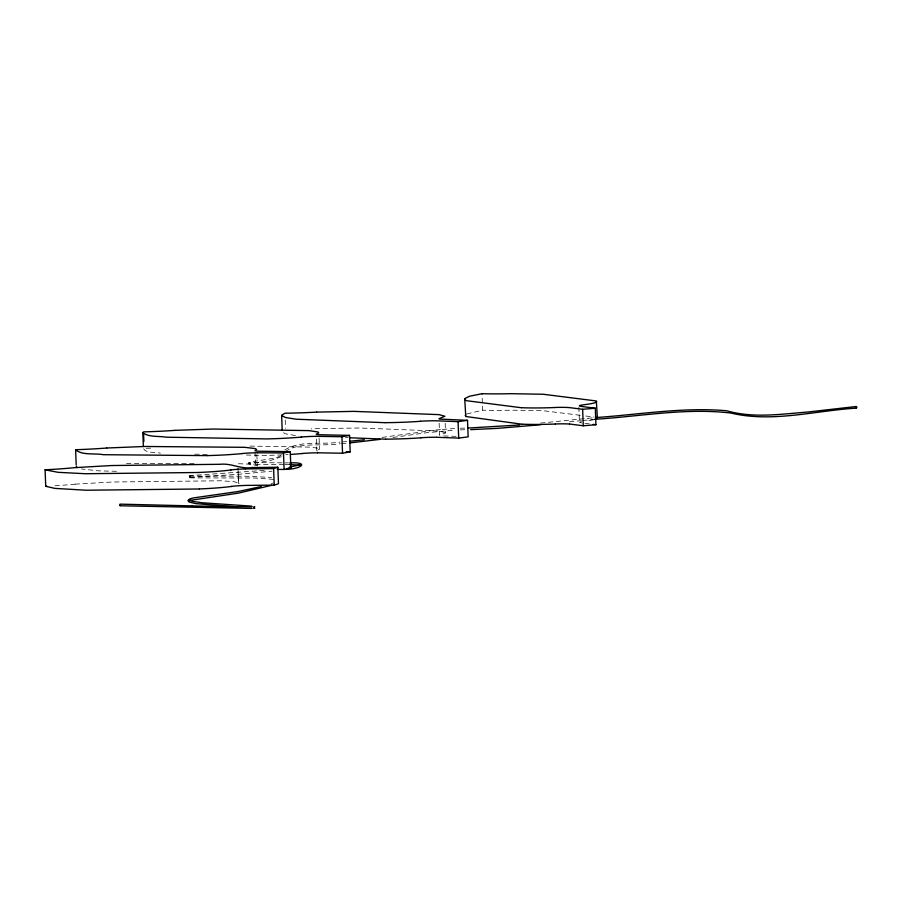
<?xml version="1.0" encoding="UTF-8"?>
<svg xmlns="http://www.w3.org/2000/svg" width="902" height="902" viewBox="0 0 902 902"><rect width="100%" height="100%" fill="white"/><g stroke="black" fill="none" stroke-linecap="round" stroke-linejoin="round"><path stroke-width="0.68" stroke-dasharray="4.51 3.38" d="M317.425 451L316.805 450.707L316.23 435.598M445.182 423.252L445.52 432.994L440.977 434.64A11.805 1.026 -2.2 0 0 439.624 435.226L439.003 420.05M239.222 483.697L238.511 483.371L238.072 467.958M319.094 438.09L319.522 449.207L316.805 450.65M581.666 422.97L579.445 422.328L581.756 421.584M143.655 448.801C146.259 453.492 155.516 451.812 160.432 453.187M284.84 449.873C300.997 439.917 322.003 445.013 340.043 442.104M285.303 451.688C298.528 441.574 322.589 446.637 340.11 443.739M280.387 455.397C280.432 459.49 231.893 462.252 253.879 464.586M281.39 456.705L269.732 460.775L249.042 463.831L249.042 462.557L283.758 462.873M466.875 413.95L482.638 410.196L481.995 393.712M189.476 477.474C188.755 475.32 192.543 475.613 189.781 477.361M271.22 483.731L273.374 482.92M593.336 419.825L585.578 421.099M382.132 437.414L436.128 430.006M393.001 437.459L425.992 432.78L454.642 430.141M190.232 477.338L238.32 474.294L271.987 471.182M540.535 423.083L587.924 418.325M569.421 421.843L581.362 420.636M582.681 420.501L593.595 419.43M75.137 484.148L112.276 482.018L220.64 480.777L233.934 481.634L238.647 483.066M442.397 429.408L454.585 428.506M346.684 441.563L341.407 441.991M264.342 470.393L194.268 475.309L189.093 475.873L188.247 476.797L189.127 477.677L192.013 477.88L254.939 478.015L273.712 479.39M435.925 430.017L442.566 429.386M587.732 418.348L593.539 417.784M341.475 443.626L346.909 443.186M126.494 463.402L196.32 463.357M460.155 428.236L465.443 428.089M460.223 429.882L465.511 429.724M283.826 464.507L253.665 464.575M284.942 462.884L288.493 462.906M285.009 464.519L289.745 464.553M238.41 463.729L249.967 464.147L257.126 465.624M116.493 471.295L98.555 470.867L81.473 468.972M249.944 446.095L309.668 447.121L317.312 448.08L319.522 449.207M194.798 454.168L207.336 454.382M246.336 455.048L267.229 455.397M456.141 436.365L448.125 436.049A15.909 1.387 -2.2 0 1 443.277 435.88M345.365 437.594L348.138 437.707M295.416 435.542L285.37 433.794L282.258 431.934M189.386 476.053L245.626 476.222L271.615 477.451M580.212 415.292L542.812 410.658L511.716 410.173A64.707 5.637 -2.2 0 1 482.728 410.185M585.793 416.014L594.17 417.085M584.879 423.297L590.404 424.008M445.543 432.87L439.725 431.122L359.718 427.999L317.222 428.608A64.707 5.637 -2.2 0 1 311.111 428.924M578.858 407.219L579.445 422.328M285.235 420.073L285.551 428.315M256.856 454.867L257.284 465.984M255.007 451.981L255.525 465.725M237.936 468.251L238.511 483.371M150.702 448.147A64.707 5.637 -2.2 0 1 144.151 448.35M288.099 454.574A47.783 4.16 -2.2 0 1 285.742 454.709M282.134 454.879A47.783 4.16 -2.2 0 1 267.308 455.363M75.227 484.16A64.707 5.637 -2.2 0 1 52.192 485.93"/><path stroke-width="1.35" d="M594.914 419.419L597.383 418.088L596.335 400.962L543.151 394.253L511.073 393.689A64.707 5.637 -2.2 0 1 482.085 393.689M597.383 418.088L596.966 417.446M282.202 430.558L281.638 415.224L284.964 413.206A64.707 5.637 -2.2 0 0 316.625 412.124M253.552 507.454L254.747 506.586L253.789 507.42M522.033 424.222L465.77 416.498L464.722 398.639L469.446 396.26L481.995 393.712M465.218 415.596L465.759 414.661M300.456 464.812L289.655 467.078M143.373 446.479L142.843 432.746L143.508 431.878A64.707 5.637 -2.2 0 0 174.988 430.367M596.752 401.593C595.14 404.682 570.481 405.032 582.861 406.633L595.297 408.234L595.929 424.718L583.278 425.778L569.568 424.019M106.774 448.023A64.707 5.637 -2.2 0 1 75.621 449.703C81.868 455.6 94.811 453.029 103.324 454.698L207.787 455.623M76.253 466.199L77.065 467.653M120.428 505.515L119.616 505.199L120 504.139L192.397 505.898M189.251 501.106L189.454 499.888L192.002 501.286L202.296 502.764L251.759 506.146M856.133 406.509C854.69 408.922 858.456 407.569 856.133 406.509L807.673 412.034C779.734 414.255 753.328 418.336 726.617 410.76C683.085 406.949 639.507 414.559 596.154 417.536M190.739 500.272L238.432 493.135L271.603 485.332M245.445 468.927L273.599 468.612L277.85 467.259L278.481 483.754L274.231 485.107L246.088 485.411A17.961 1.567 -2.2 0 0 231.216 486.437M261.354 486.539L238.072 491.522L193.502 497.915L190.029 498.783L187.977 500.43L189.025 502.019L195.768 503.62L237.553 506.879M257.521 452.748L283.476 452.973L290.252 451.62L290.884 468.104L284.107 469.468L277.275 469.401M301.257 437.03A17.961 1.567 -2.2 0 1 316.906 436.331L341.914 436.737L349.548 435.395L350.19 451.879L342.546 453.221L317.628 452.804M286.205 469.311C299.971 469.344 311.021 461.925 289.677 462.906M420.242 421.268A17.961 1.567 -2.2 0 1 435.858 420.794L458.069 421.64L467.529 420.343L468.172 436.827L458.701 438.124L436.613 437.267M379.81 439.409L349.705 442.927M856.426 408.121C815.013 410.669 772.135 422.925 730.891 413.048C685.644 407.693 640.138 416.42 595.004 419.295M364.431 439.725L349.457 441.303M540.602 424.729L497.521 428.36L470.652 429.656M568.937 407.535L582.647 409.294L595.297 408.234M519.71 424.989L468.014 428.055M106.718 448.012L144.748 446.479L244.792 447.313L255.255 448.587L256.653 449.489L254.962 450.673L257.273 451.18L290.252 451.62M174.943 430.355L212.94 429.048L309.036 430.626L318.135 432.024L318.756 432.96L316.174 434.166L318.011 434.708L349.548 435.395M316.591 412.113L353.843 411.368L439.094 414.638L444.889 416.25L438.958 418.675L439.86 419.092L467.529 420.343M277.85 467.259L252.312 467.54C240.507 469.48 232.017 463.019 220.009 464.293L111.645 465.533L74.505 467.664A64.707 5.637 -2.2 0 1 45.077 469.795L45.731 486.291L54.842 488.388L86.141 490.226L199.421 488.985M198.79 472.501L85.51 473.73L58.066 472.321L45.1 469.807M252.075 506.777L230.235 506.642M252.132 508.412L120.067 505.774M288.11 468.082L290.884 468.104M346.199 451.812L350.19 451.879M192.205 505.898L230.416 506.642M289.565 464.553L299.971 465.184M384.996 422.688L296.138 419.204L285.438 417.502L281.616 415.439M349.525 437.763L385.628 439.173M521.401 407.738L466.266 400.668L464.586 399.101M593.166 424.357L595.929 424.718M253.857 508.277L254.804 508.221L253.879 507.758M142.843 432.746C149.055 437.47 158.786 435.846 166.318 437.199L266.597 438.913A47.783 4.16 -2.2 0 0 301.55 437.064M582.647 409.294L583.278 425.778M458.069 421.64L458.701 438.124M341.914 436.737L342.546 453.221M283.476 452.973L284.107 469.468M273.599 468.612L274.231 485.107M143.61 434.629L143.869 441.495M75.621 449.715L76.196 464.823M302.181 453.548A47.783 4.16 -2.2 0 1 290.421 454.439M301.888 453.514A17.961 1.567 -2.2 0 1 317.538 452.827M242.243 453.582A47.783 4.16 -2.2 0 1 207.843 455.589M241.905 453.548A17.961 1.567 -2.2 0 1 257.442 452.77M555.294 424.03A47.783 4.16 -2.2 0 1 522.281 424.188M554.662 407.546A47.783 4.16 -2.2 0 1 521.649 407.704M555.294 423.974A17.961 1.567 -2.2 0 1 569.387 424.041M554.662 407.49A17.961 1.567 -2.2 0 1 568.756 407.557M46.803 486.223A64.707 5.637 -2.2 0 1 45.72 486.279M231.634 486.46A47.783 4.16 -2.2 0 1 199.398 488.952M231.002 469.976A47.783 4.16 -2.2 0 1 198.767 472.468M230.585 469.953A17.961 1.567 -2.2 0 1 245.423 468.95M421.087 437.797A47.783 4.16 -2.2 0 1 385.763 439.139M420.873 437.752A17.961 1.567 -2.2 0 1 436.5 437.278M420.456 421.302A47.783 4.16 -2.2 0 1 385.131 422.655"/></g></svg>
